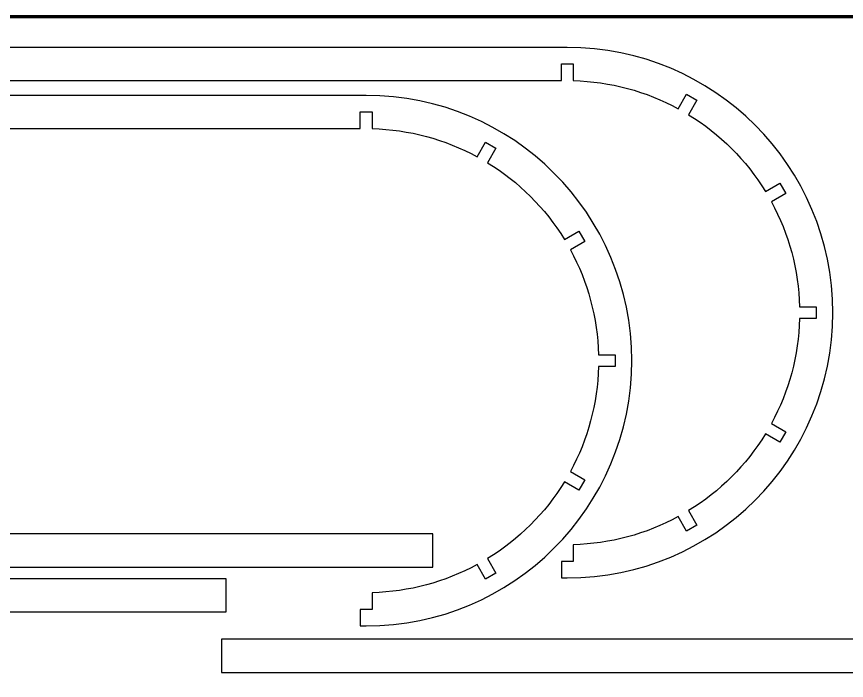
# Model space of a CAD drawing. Header units: inches. Extents: x 418 to 810, y -159 to 149.
# Drawn here: x 606.4 to 731.4, y -61.3 to 38.8 of the extents above; entities that cross this region are included whole.
import ezdxf

# ---------------------------------------------------------------- set-up
doc = ezdxf.new("R2010")
doc.units = ezdxf.units.IN
doc.header["$LTSCALE"] = 0.2
doc.header["$MEASUREMENT"] = 0

msp = doc.modelspace()

# ---------------------------------------------------------------- linework, layer by layer
at = {"lineweight": 100}
msp.add_lwpolyline([(438.5135, 38.77574), (809.87243, 38.77574)], dxfattribs=at)
at = {"color": 3, "lineweight": 100}
msp.add_lwpolyline([(438.5135, 38.77574), (804.5135, 38.77574), (804.5135, -144.22426), (438.5135, -144.22426)], close=True, dxfattribs=at)
at = {"color": 1}
for points in [[(568.86228, 29.13146), (688.46228, 29.13146), (688.46228, 31.63146), (690.26228, 31.63146), (690.26228, 29.11989, -0.118592457), (706.07707, 24.88233), (707.33285, 27.05741), (708.8917, 26.15741), (707.63591, 23.98233, -0.118592457), (719.21314, 12.4051), (721.38823, 13.66088), (722.28823, 12.10204), (720.11314, 10.84625, -0.118592457), (724.3507, -4.96854), (726.86228, -4.96854), (726.86228, -6.76854), (724.3507, -6.76854, -0.118592457), (720.11314, -22.58333), (722.28823, -23.83912), (721.38823, -25.39796), (719.21314, -24.14218, -0.118592457), (707.63591, -35.71941), (708.8917, -37.89449), (707.33285, -38.79449), (706.07707, -36.61941, -0.118592457), (690.26228, -40.85697), (690.26228, -43.36854), (688.46228, -43.36854), (688.46228, -45.86854), (689.36228, -45.86854, 1), (689.36228, 34.13146), (563.86228, 34.13146)], [(538.56575, 21.89857), (658.16575, 21.89857), (658.16575, 24.39857), (659.96575, 24.39857), (659.96575, 21.887, -0.118592457), (675.78054, 17.64944), (677.03633, 19.82452), (678.59517, 18.92452), (677.33939, 16.74944, -0.118592457), (688.91662, 5.17221), (691.0917, 6.42799), (691.9917, 4.86915), (689.81662, 3.61336, -0.118592457), (694.05418, -12.20143), (696.56575, -12.20143), (696.56575, -14.00143), (694.05418, -14.00143, -0.118592457), (689.81662, -29.81622), (691.9917, -31.07201), (691.0917, -32.63085), (688.91662, -31.37507, -0.118592457), (677.33939, -42.9523), (678.59517, -45.12738), (677.03633, -46.02738), (675.78054, -43.8523, -0.118592457), (659.96575, -48.08986), (659.96575, -50.60143), (658.16575, -50.60143), (658.16575, -53.10143), (659.06575, -53.10143, 1), (659.06575, 26.89857), (533.56575, 26.89857)]]:
    msp.add_lwpolyline(points, format="xyb", dxfattribs=at)
for points in [[(543.59167, -44.23706), (669.09167, -44.23706), (669.09167, -39.23706), (664.09167, -39.23706), (544.49167, -39.23706)], [(512.46631, -50.98543), (637.96631, -50.98543), (637.96631, -45.98543), (632.96631, -45.98543), (513.36631, -45.98543)], [(762.76841, -55.10631), (637.26841, -55.10631), (637.26841, -60.10631), (642.26841, -60.10631), (761.86841, -60.10631)]]:
    msp.add_lwpolyline(points, dxfattribs=at)

doc.saveas('drawing.dxf')
